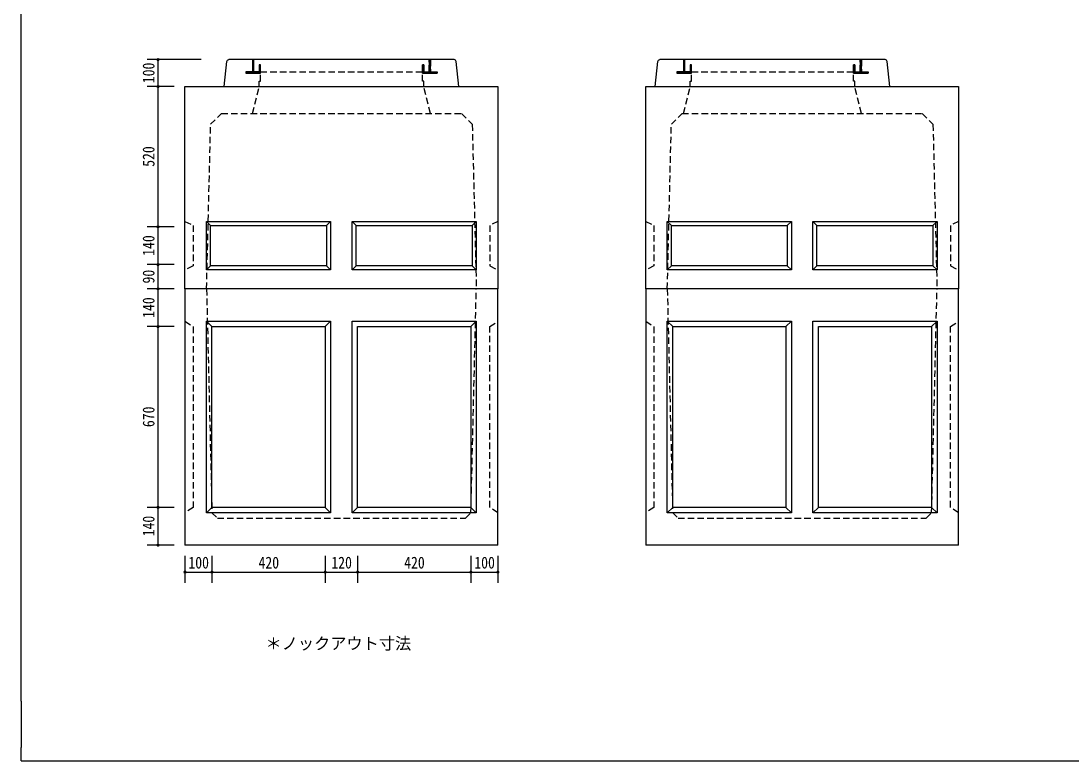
# Model space of a CAD drawing. Units: millimetres, scale not verified. Extents: x -3704 to 3796, y -2790 to 2696.
# Drawn here: x -3704 to 189, y -2790 to -47 of the extents above; entities that cross this region are included whole.
import ezdxf
from ezdxf.enums import TextEntityAlignment as Align

# ---------------------------------------------------------------- set-up
doc = ezdxf.new("R2010")
doc.units = ezdxf.units.MM
doc.header["$LTSCALE"] = 20
doc.linetypes.add('DASHED1', pattern=[1.8, 1.2, -0.6])
doc.layers.add('0-0_レイヤ_1', color=7, linetype='Continuous')
doc.layers.add('0-9_レイヤ10', color=7, linetype='Continuous')
doc.styles.add('HG丸ｺﾞｼｯｸM-PRO', font='')
doc.styles.add('ＭＳ ゴシック', font='')
doc.styles.get('HG丸ｺﾞｼｯｸM-PRO').set_extended_font_data('HG丸ｺﾞｼｯｸM-PRO')
doc.styles.get('ＭＳ ゴシック').set_extended_font_data('MS Gothic')

msp = doc.modelspace()

# ---------------------------------------------------------------- hatches: boundary and pattern name
at = {"layer": '0-9_レイヤ10'}
for points in [[(-3190.12, -190, 1), (-3202.12, -190, 1)], [(-3190.12, -290, 1), (-3202.12, -290, 1)], [(-3190.12, -810, 1), (-3202.12, -810, 1)], [(-3190.12, -950, 1), (-3202.12, -950, 1)], [(-3190.12, -1040, 1), (-3202.12, -1040, 1)], [(-3190.12, -1180, 1), (-3202.12, -1180, 1)], [(-3190.12, -1850, 1), (-3202.12, -1850, 1)], [(-3190.12, -1990, 1), (-3202.12, -1990, 1)], [(-3090.12, -2090, 1), (-3102.12, -2090, 1)], [(-2990.12, -2090, 1), (-3002.12, -2090, 1)], [(-2570.12, -2090, 1), (-2582.12, -2090, 1)], [(-2450.12, -2090, 1), (-2462.12, -2090, 1)], [(-2030.12, -2090, 1), (-2042.12, -2090, 1)], [(-1930.12, -2090, 1), (-1942.12, -2090, 1)]]:
    msp.add_hatch(color=256, dxfattribs=at).paths.add_polyline_path(points)

# ---------------------------------------------------------------- linework, layer by layer
at = {"layer": '0-0_レイヤ_1'}
for p, q in [((-3704.12, -2568.82), (-3704.12, 2646.47)), ((-2098.62, -190), (-2933.62, -190)), ((-2846.12, -190), (-2846.12, -235)), ((-2841.12, -190), (-2846.12, -190)), ((-2846.12, -192), (-2841.12, -192)), ((-2846.12, -194), (-2841.12, -194)), ((-2841.12, -235), (-2841.12, -190)), ((-2191.12, -190), (-2191.12, -235)), ((-2186.12, -190), (-2191.12, -190)), ((-2191.12, -192), (-2186.12, -192)), ((-2191.12, -194), (-2186.12, -194)), ((-2186.12, -235), (-2186.12, -190)), ((-500.62, -190), (-1335.62, -190)), ((-1248.12, -190), (-1248.12, -235)), ((-1243.12, -190), (-1248.12, -190)), ((-1248.12, -192), (-1243.12, -192)), ((-1248.12, -194), (-1243.12, -194)), ((-1243.12, -235), (-1243.12, -190)), ((-593.12, -190), (-593.12, -235)), ((-588.12, -190), (-593.12, -190)), ((-593.12, -192), (-588.12, -192)), ((-593.12, -194), (-588.12, -194)), ((-588.12, -235), (-588.12, -190)), ((-2951.12, -290), (-2941.12, -197.5)), ((-2846.12, -196), (-2841.12, -196)), ((-2846.12, -198), (-2841.12, -198)), ((-2846.12, -200), (-2841.12, -200)), ((-2846.12, -202), (-2841.12, -202)), ((-2846.12, -204), (-2841.12, -204)), ((-2846.12, -206), (-2841.12, -206)), ((-2846.12, -208), (-2841.12, -208)), ((-2846.12, -210), (-2841.12, -210)), ((-2846.12, -212), (-2841.12, -212)), ((-2846.12, -214), (-2841.12, -214)), ((-2846.12, -216), (-2841.12, -216)), ((-2846.12, -218), (-2841.12, -218)), ((-2846.12, -220), (-2841.12, -220)), ((-2846.12, -222), (-2841.12, -222)), ((-2846.12, -224), (-2841.12, -224)), ((-2846.12, -226), (-2841.12, -226)), ((-2846.12, -228), (-2841.12, -228)), ((-2846.12, -230), (-2841.12, -230)), ((-2846.12, -232), (-2841.12, -232)), ((-2821.12, -210), (-2816.12, -210)), ((-2821.12, -210), (-2821.12, -240)), ((-2816.12, -210), (-2821.12, -210)), ((-2821.12, -212), (-2816.12, -212)), ((-2821.12, -214), (-2816.12, -214)), ((-2821.12, -216), (-2816.12, -216)), ((-2821.12, -218), (-2816.12, -218)), ((-2821.12, -220), (-2816.12, -220)), ((-2821.12, -222), (-2816.12, -222)), ((-2821.12, -224), (-2816.12, -224)), ((-2821.12, -226), (-2816.12, -226)), ((-2821.12, -228), (-2816.12, -228)), ((-2821.12, -230), (-2816.12, -230)), ((-2821.12, -232), (-2816.12, -232)), ((-2816.12, -240), (-2816.12, -210)), ((-2216.12, -210), (-2216.12, -235)), ((-2211.12, -210), (-2216.12, -210)), ((-2216.12, -212), (-2211.12, -212)), ((-2216.12, -214), (-2211.12, -214)), ((-2216.12, -216), (-2211.12, -216)), ((-2216.12, -218), (-2211.12, -218)), ((-2216.12, -220), (-2211.12, -220)), ((-2216.12, -222), (-2211.12, -222)), ((-2216.12, -224), (-2211.12, -224)), ((-2216.12, -226), (-2211.12, -226)), ((-2216.12, -228), (-2211.12, -228)), ((-2216.12, -230), (-2211.12, -230)), ((-2216.12, -232), (-2211.12, -232)), ((-2211.12, -235), (-2211.12, -210)), ((-2191.12, -196), (-2186.12, -196)), ((-2191.12, -198), (-2186.12, -198)), ((-2191.12, -200), (-2186.12, -200)), ((-2191.12, -202), (-2186.12, -202)), ((-2191.12, -204), (-2186.12, -204)), ((-2191.12, -206), (-2186.12, -206)), ((-2191.12, -208), (-2186.12, -208)), ((-2191.12, -210), (-2186.12, -210)), ((-2191.12, -212), (-2186.12, -212)), ((-2191.12, -214), (-2186.12, -214)), ((-2191.12, -216), (-2186.12, -216)), ((-2191.12, -218), (-2186.12, -218)), ((-2191.12, -220), (-2186.12, -220)), ((-2191.12, -222), (-2186.12, -222)), ((-2191.12, -224), (-2186.12, -224)), ((-2191.12, -226), (-2186.12, -226)), ((-2191.12, -228), (-2186.12, -228)), ((-2191.12, -230), (-2186.12, -230)), ((-2191.12, -232), (-2186.12, -232)), ((-2081.12, -290), (-2091.12, -197.5)), ((-1353.12, -290), (-1343.12, -197.5)), ((-1248.12, -196), (-1243.12, -196)), ((-1248.12, -198), (-1243.12, -198)), ((-1248.12, -200), (-1243.12, -200)), ((-1248.12, -202), (-1243.12, -202)), ((-1248.12, -204), (-1243.12, -204)), ((-1248.12, -206), (-1243.12, -206)), ((-1248.12, -208), (-1243.12, -208)), ((-1248.12, -210), (-1243.12, -210)), ((-1248.12, -212), (-1243.12, -212)), ((-1248.12, -214), (-1243.12, -214)), ((-1248.12, -216), (-1243.12, -216)), ((-1248.12, -218), (-1243.12, -218)), ((-1248.12, -220), (-1243.12, -220)), ((-1248.12, -222), (-1243.12, -222)), ((-1248.12, -224), (-1243.12, -224)), ((-1248.12, -226), (-1243.12, -226)), ((-1248.12, -228), (-1243.12, -228)), ((-1248.12, -230), (-1243.12, -230)), ((-1248.12, -232), (-1243.12, -232)), ((-1223.12, -210), (-1218.12, -210)), ((-1223.12, -210), (-1223.12, -240)), ((-1218.12, -210), (-1223.12, -210)), ((-1223.12, -212), (-1218.12, -212)), ((-1223.12, -214), (-1218.12, -214)), ((-1223.12, -216), (-1218.12, -216)), ((-1223.12, -218), (-1218.12, -218)), ((-1223.12, -220), (-1218.12, -220)), ((-1223.12, -222), (-1218.12, -222)), ((-1223.12, -224), (-1218.12, -224)), ((-1223.12, -226), (-1218.12, -226)), ((-1223.12, -228), (-1218.12, -228)), ((-1223.12, -230), (-1218.12, -230)), ((-1223.12, -232), (-1218.12, -232)), ((-1218.12, -240), (-1218.12, -210)), ((-618.12, -210), (-618.12, -235)), ((-613.12, -210), (-618.12, -210)), ((-618.12, -212), (-613.12, -212)), ((-618.12, -214), (-613.12, -214)), ((-618.12, -216), (-613.12, -216)), ((-618.12, -218), (-613.12, -218)), ((-618.12, -220), (-613.12, -220)), ((-618.12, -222), (-613.12, -222)), ((-618.12, -224), (-613.12, -224)), ((-618.12, -226), (-613.12, -226)), ((-618.12, -228), (-613.12, -228)), ((-618.12, -230), (-613.12, -230)), ((-618.12, -232), (-613.12, -232)), ((-613.12, -235), (-613.12, -210)), ((-593.12, -196), (-588.12, -196)), ((-593.12, -198), (-588.12, -198)), ((-593.12, -200), (-588.12, -200)), ((-593.12, -202), (-588.12, -202)), ((-593.12, -204), (-588.12, -204)), ((-593.12, -206), (-588.12, -206)), ((-593.12, -208), (-588.12, -208)), ((-593.12, -210), (-588.12, -210)), ((-593.12, -212), (-588.12, -212)), ((-593.12, -214), (-588.12, -214)), ((-593.12, -216), (-588.12, -216)), ((-593.12, -218), (-588.12, -218)), ((-593.12, -220), (-588.12, -220)), ((-593.12, -222), (-588.12, -222)), ((-593.12, -224), (-588.12, -224)), ((-593.12, -226), (-588.12, -226)), ((-593.12, -228), (-588.12, -228)), ((-593.12, -230), (-588.12, -230)), ((-593.12, -232), (-588.12, -232)), ((-483.12, -290), (-493.12, -197.5)), ((-2871.12, -235), (-2871.12, -240)), ((-2821.12, -235), (-2871.12, -235)), ((-2871.12, -236), (-2821.12, -236)), ((-2871.12, -238), (-2821.12, -238)), ((-2871.12, -240), (-2821.12, -240)), ((-2871.12, -240), (-2821.12, -240)), ((-2846.12, -234), (-2841.12, -234)), ((-2821.12, -234), (-2816.12, -234)), ((-2821.12, -236), (-2816.12, -236)), ((-2821.12, -238), (-2816.12, -238)), ((-2821.12, -240), (-2816.12, -240)), ((-2821.12, -240), (-2816.12, -240)), ((-2216.12, -234), (-2211.12, -234)), ((-2216.12, -240), (-2216.12, -235)), ((-2216.12, -235), (-2161.12, -235)), ((-2216.12, -235), (-2211.12, -235)), ((-2216.12, -236), (-2161.12, -236)), ((-2216.12, -238), (-2161.12, -238)), ((-2216.12, -240), (-2161.12, -240)), ((-2161.12, -240), (-2216.12, -240)), ((-2191.12, -234), (-2186.12, -234)), ((-2191.12, -235), (-2186.12, -235)), ((-2161.12, -235), (-2161.12, -240)), ((-1273.12, -235), (-1273.12, -240)), ((-1223.12, -235), (-1273.12, -235)), ((-1273.12, -236), (-1223.12, -236)), ((-1273.12, -238), (-1223.12, -238)), ((-1273.12, -240), (-1223.12, -240)), ((-1273.12, -240), (-1223.12, -240)), ((-1248.12, -234), (-1243.12, -234)), ((-1223.12, -234), (-1218.12, -234)), ((-1223.12, -236), (-1218.12, -236)), ((-1223.12, -238), (-1218.12, -238)), ((-1223.12, -240), (-1218.12, -240)), ((-1223.12, -240), (-1218.12, -240)), ((-618.12, -234), (-613.12, -234)), ((-618.12, -240), (-618.12, -235)), ((-618.12, -235), (-563.12, -235)), ((-618.12, -235), (-613.12, -235)), ((-618.12, -236), (-563.12, -236)), ((-618.12, -238), (-563.12, -238)), ((-618.12, -240), (-563.12, -240)), ((-563.12, -240), (-618.12, -240)), ((-593.12, -234), (-588.12, -234)), ((-593.12, -235), (-588.12, -235)), ((-563.12, -235), (-563.12, -240)), ((-3061.12, -290), (-2191.12, -290)), ((-1353.12, -290), (-483.12, -290)), ((-2571.12, -805), (-2556.12, -790)), ((-2031.12, -805), (-2016.12, -790)), ((-863.12, -805), (-848.12, -790)), ((-323.12, -805), (-308.12, -790)), ((-3016.12, -970), (-3001.12, -955)), ((-2556.12, -970), (-2571.12, -955)), ((-2476.12, -970), (-2461.12, -955)), ((-2016.12, -970), (-2031.12, -955)), ((-1308.12, -970), (-1293.12, -955)), ((-848.12, -970), (-863.12, -955)), ((-768.12, -970), (-753.12, -955)), ((-308.12, -970), (-323.12, -955)), ((-3096.12, -1040), (-3096.12, -1990)), ((-1936.12, -1040), (-3096.12, -1040)), ((-1936.12, -1990), (-1936.12, -1040)), ((-1388.12, -1040), (-1388.12, -1990)), ((-228.12, -1040), (-1388.12, -1040)), ((-228.12, -1990), (-228.12, -1040)), ((-3016.12, -1160), (-2996.12, -1180)), ((-3016.12, -1870), (-3016.12, -1160)), ((-3016.12, -1160), (-2556.12, -1160)), ((-2556.12, -1160), (-2576.12, -1180)), ((-2556.12, -1160), (-2556.12, -1870)), ((-2476.12, -1870), (-2476.12, -1160)), ((-2476.12, -1160), (-2016.12, -1160)), ((-2036.12, -1180), (-2016.12, -1160)), ((-2016.12, -1160), (-2016.12, -1870)), ((-1308.12, -1160), (-1288.12, -1180)), ((-1308.12, -1870), (-1308.12, -1160)), ((-1308.12, -1160), (-848.12, -1160)), ((-848.12, -1160), (-868.12, -1180)), ((-848.12, -1160), (-848.12, -1870)), ((-768.12, -1870), (-768.12, -1160)), ((-768.12, -1160), (-308.12, -1160)), ((-328.12, -1180), (-308.12, -1160)), ((-308.12, -1160), (-308.12, -1870)), ((-2996.12, -1850), (-2996.12, -1180)), ((-2996.12, -1180), (-2576.12, -1180)), ((-2576.12, -1180), (-2576.12, -1850)), ((-2456.12, -1850), (-2456.12, -1180)), ((-2456.12, -1180), (-2036.12, -1180)), ((-2036.12, -1180), (-2036.12, -1850)), ((-1288.12, -1850), (-1288.12, -1180)), ((-1288.12, -1180), (-868.12, -1180)), ((-868.12, -1180), (-868.12, -1850)), ((-748.12, -1850), (-748.12, -1180)), ((-748.12, -1180), (-328.12, -1180)), ((-328.12, -1180), (-328.12, -1850)), ((-3016.12, -1870), (-2996.12, -1850)), ((-2576.12, -1850), (-2996.12, -1850)), ((-2556.12, -1870), (-2576.12, -1850)), ((-2476.12, -1870), (-2456.12, -1850)), ((-2036.12, -1850), (-2456.12, -1850)), ((-2016.12, -1870), (-2036.12, -1850)), ((-1308.12, -1870), (-1288.12, -1850)), ((-868.12, -1850), (-1288.12, -1850)), ((-848.12, -1870), (-868.12, -1850)), ((-768.12, -1870), (-748.12, -1850)), ((-328.12, -1850), (-748.12, -1850)), ((-308.12, -1870), (-328.12, -1850)), ((-2556.12, -1870), (-3016.12, -1870)), ((-2016.12, -1870), (-2476.12, -1870)), ((-848.12, -1870), (-1308.12, -1870)), ((-308.12, -1870), (-768.12, -1870)), ((-1936.12, -1990), (-3096.12, -1990)), ((-228.12, -1990), (-1388.12, -1990)), ((-3704.12, -2568.82), (-3704.12, -2740.32)), ((-3704.12, -2790.32), (-3704.12, -2740.32)), ((-3704.12, -2790.32), (-3532.94, -2790.32))]:
    msp.add_line(p, q, dxfattribs=at)
at = {"layer": '0-0_レイヤ_1', "linetype": 'DASHED1'}
for p, q in [((-2846.12, -190), (-2846.12, -235)), ((-2841.12, -190), (-2846.12, -190)), ((-2841.12, -235), (-2841.12, -190)), ((-2191.12, -190), (-2186.12, -190)), ((-2191.12, -235), (-2191.12, -190)), ((-2186.12, -190), (-2186.12, -235)), ((-1248.12, -190), (-1248.12, -235)), ((-1243.12, -190), (-1248.12, -190)), ((-1243.12, -235), (-1243.12, -190)), ((-593.12, -190), (-588.12, -190)), ((-593.12, -235), (-593.12, -190)), ((-588.12, -190), (-588.12, -235)), ((-2821.12, -210), (-2821.12, -235)), ((-2816.12, -210), (-2821.12, -210)), ((-2816.12, -270), (-2816.12, -210)), ((-2216.12, -210), (-2211.12, -210)), ((-2216.12, -270), (-2216.12, -210)), ((-2211.12, -210), (-2211.12, -235)), ((-1223.12, -210), (-1223.12, -235)), ((-1218.12, -210), (-1223.12, -210)), ((-1218.12, -270), (-1218.12, -210)), ((-618.12, -210), (-613.12, -210)), ((-618.12, -270), (-618.12, -210)), ((-613.12, -210), (-613.12, -235)), ((-2871.12, -235), (-2871.12, -240)), ((-2846.12, -235), (-2871.12, -235)), ((-2871.12, -240), (-2816.12, -240)), ((-2821.12, -235), (-2841.12, -235)), ((-2821.12, -270), (-2816.12, -270)), ((-2821.12, -290), (-2821.12, -270)), ((-2816.12, -235), (-2216.12, -235)), ((-2161.12, -240), (-2216.12, -240)), ((-2211.12, -270), (-2216.12, -270)), ((-2211.12, -235), (-2191.12, -235)), ((-2211.12, -290), (-2211.12, -270)), ((-2186.12, -235), (-2161.12, -235)), ((-2161.12, -235), (-2161.12, -240)), ((-1273.12, -235), (-1273.12, -240)), ((-1248.12, -235), (-1273.12, -235)), ((-1273.12, -240), (-1218.12, -240)), ((-1223.12, -235), (-1243.12, -235)), ((-1223.12, -270), (-1218.12, -270)), ((-1223.12, -290), (-1223.12, -270)), ((-1218.12, -235), (-618.12, -235)), ((-563.12, -240), (-618.12, -240)), ((-613.12, -270), (-618.12, -270)), ((-613.12, -235), (-593.12, -235)), ((-613.12, -290), (-613.12, -270)), ((-588.12, -235), (-563.12, -235)), ((-563.12, -235), (-563.12, -240)), ((-2846.12, -390), (-2821.12, -290)), ((-2186.12, -390), (-2211.12, -290)), ((-1248.12, -390), (-1223.12, -290)), ((-588.12, -390), (-613.12, -290)), ((-3016.12, -1040), (-2996.12, -1870)), ((-2036.12, -1870), (-2016.12, -1040)), ((-1308.12, -1040), (-1288.12, -1870)), ((-328.12, -1870), (-308.12, -1040)), ((-3096.12, -1160), (-3066.12, -1180)), ((-1966.12, -1180), (-1936.12, -1160)), ((-1388.12, -1160), (-1358.12, -1180)), ((-258.12, -1180), (-228.12, -1160)), ((-3066.12, -1180), (-3066.12, -1850)), ((-1966.12, -1850), (-1966.12, -1180)), ((-1358.12, -1180), (-1358.12, -1850)), ((-258.12, -1850), (-258.12, -1180)), ((-3066.12, -1850), (-3096.12, -1870)), ((-1936.12, -1870), (-1966.12, -1850)), ((-1358.12, -1850), (-1388.12, -1870)), ((-228.12, -1870), (-258.12, -1850)), ((-2996.12, -1870), (-2976.12, -1890)), ((-2976.12, -1890), (-2056.12, -1890)), ((-2056.12, -1890), (-2036.12, -1870)), ((-1288.12, -1870), (-1268.12, -1890)), ((-1268.12, -1890), (-348.12, -1890)), ((-348.12, -1890), (-328.12, -1870))]:
    msp.add_line(p, q, dxfattribs=at)
at = {"layer": '0-0_レイヤ_1'}
for points in [[(-2941.12, -197.5), (-2939.11, -192.18), (-2933.62, -190)], [(-2091.12, -197.5), (-2093.57, -191.85), (-2098.62, -190)], [(-1343.12, -197.5), (-1341.11, -192.18), (-1335.62, -190)], [(-493.12, -197.5), (-495.57, -191.85), (-500.62, -190)], [(-3016.12, -790), (-3001.12, -805), (-2571.12, -805), (-2571.12, -955), (-3001.12, -955), (-3001.12, -805)], [(-2476.12, -790), (-2016.12, -790), (-2016.12, -970), (-2476.12, -970), (-2476.12, -790), (-2461.12, -805), (-2031.12, -805), (-2031.12, -955), (-2461.12, -955), (-2461.12, -805)], [(-1308.12, -790), (-1293.12, -805), (-863.12, -805), (-863.12, -955), (-1293.12, -955), (-1293.12, -805)], [(-768.12, -790), (-308.12, -790), (-308.12, -970), (-768.12, -970), (-768.12, -790), (-753.12, -805), (-323.12, -805), (-323.12, -955), (-753.12, -955), (-753.12, -805)], [(-3532.94, -2790.32), (3545.88, -2790.32), (3795.88, -2790.32), (3795.88, -2740.32)]]:
    msp.add_lwpolyline(points, dxfattribs=at)
for points in [[(-3096.12, -1040), (-3096.12, -290), (-1936.12, -290), (-1936.12, -1040)], [(-1388.12, -1040), (-1388.12, -290), (-228.12, -290), (-228.12, -1040)], [(-3016.12, -790), (-2556.12, -790), (-2556.12, -970), (-3016.12, -970)], [(-1308.12, -790), (-848.12, -790), (-848.12, -970), (-1308.12, -970)]]:
    msp.add_lwpolyline(points, close=True, dxfattribs=at)
at = {"layer": '0-0_レイヤ_1', "linetype": 'DASHED1'}
for points in [[(-3016.12, -1040), (-3001.12, -430), (-2961.12, -390), (-2071.12, -390), (-2031.12, -430), (-2016.12, -1040)], [(-1308.12, -1040), (-1293.12, -430), (-1253.12, -390), (-363.12, -390), (-323.12, -430), (-308.12, -1040)], [(-3096.12, -790), (-3066.12, -805), (-3066.12, -955), (-3096.12, -970)], [(-1936.12, -790), (-1966.12, -805), (-1966.12, -955), (-1936.12, -970)], [(-1388.12, -790), (-1358.12, -805), (-1358.12, -955), (-1388.12, -970)], [(-228.12, -790), (-258.12, -805), (-258.12, -955), (-228.12, -970)]]:
    msp.add_lwpolyline(points, dxfattribs=at)
at = {"layer": '0-9_レイヤ10'}
for p, q in [((-3036.12, -190), (-3236.12, -190)), ((-3196.12, -290), (-3196.12, -190)), ((-3136.12, -290), (-3236.12, -290)), ((-3196.12, -810), (-3196.12, -290)), ((-3136.12, -810), (-3236.12, -810)), ((-3196.12, -950), (-3196.12, -810)), ((-3136.12, -950), (-3236.12, -950)), ((-3196.12, -1040), (-3196.12, -950)), ((-3136.12, -1040), (-3236.12, -1040)), ((-3196.12, -1180), (-3196.12, -1040)), ((-3136.12, -1180), (-3236.12, -1180)), ((-3196.12, -1850), (-3196.12, -1180)), ((-3136.12, -1850), (-3236.12, -1850)), ((-3196.12, -1990), (-3196.12, -1850)), ((-3136.12, -1990), (-3236.12, -1990)), ((-3096.12, -2030), (-3096.12, -2130)), ((-2996.12, -2030), (-2996.12, -2130)), ((-2576.12, -2030), (-2576.12, -2130)), ((-2456.12, -2030), (-2456.12, -2130)), ((-2036.12, -2030), (-2036.12, -2130)), ((-1936.12, -2030), (-1936.12, -2130)), ((-3096.12, -2090), (-2996.12, -2090)), ((-2996.12, -2090), (-2576.12, -2090)), ((-2576.12, -2090), (-2456.12, -2090)), ((-2456.12, -2090), (-2036.12, -2090)), ((-2036.12, -2090), (-1936.12, -2090))]:
    msp.add_line(p, q, dxfattribs=at)

# ---------------------------------------------------------------- texts
at = {"layer": '0-9_レイヤ10', "style": 'ＭＳ ゴシック', "width": 0.85}
for s, p in [('100', (-3196.12, -277.5)), ('520', (-3196.12, -587.5)), ('140', (-3196.12, -917.5)), ('90', (-3196.12, -1020)), ('140', (-3196.12, -1147.5)), ('670', (-3196.12, -1552.5)), ('140', (-3196.12, -1957.5))]:
    msp.add_text(s, height=43.99, rotation=90, dxfattribs=at).set_placement(p, align=Align.BOTTOM_LEFT)
for s, p in [('100', (-3083.62, -2090)), ('420', (-2823.62, -2090)), ('120', (-2553.62, -2090)), ('420', (-2283.62, -2090)), ('100', (-2023.62, -2090))]:
    msp.add_text(s, height=43.99, dxfattribs=at).set_placement(p, align=Align.BOTTOM_LEFT)
at = {"layer": '0-9_レイヤ10', "style": 'HG丸ｺﾞｼｯｸM-PRO'}
msp.add_text('＊ノックアウト寸法', height=43.99, dxfattribs=at).set_placement((-2797.61, -2389.88), align=Align.BOTTOM_LEFT)

doc.saveas('drawing.dxf')
